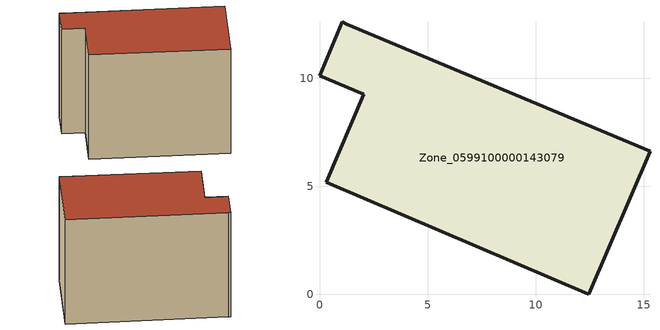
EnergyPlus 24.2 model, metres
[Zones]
Zone_0599100000143079
 floor ground (C_G): 15.29,6.63 12.47,0 0.32,5.2 2.05,9.27 0,10.13 1.06,12.63 1.27,12.5 z0
 wall outside (C_F): 0,10.13 2.05,9.27 0.32,5.2 12.47,0 15.29,6.63 1.27,12.5 1.06,12.63 0,10.13 z0:11.66
 roof outside (C_R): 0.32,5.2 12.47,0 15.29,6.63 1.27,12.5 1.06,12.63 0,10.13 2.05,9.27 z11.66
[BUILDING]
Pand.0599100000143079: North Axis=0; Terrain=City; Loads Convergence Tolerance Value=0.04; Temperature Convergence Tolerance Value=0.4; Solar Distribution=FullExterior; Maximum Number of Warmup Days=25; Minimum Number of Warmup Days=1
[Site:Location]
Rotterdam.The.Hague.AP_ZH_NLD Design_Conditions: Latitude=51.96; Longitude=4.45; Time Zone=1; Elevation=-4.5
[SITE:GROUNDTEMPERATURE:BUILDINGSURFACE]
18, 18, 18, 18, 18, 18, 18, 18, 18, 18, 18, 18
[MATERIAL] Thermal Absorptance=0.9; Solar Absorptance=0.7; Visible Absorptance=0.7
Name | Roughness | Thickness | Conductivity | Density | Specific Heat
G.TI.1946 | MediumSmooth | 0.15 | 1 | 540 | 1210
F.TI.1946 | Rough | 0.3 | 0.857143 | 1920 | 840
R.TI.1946 | MediumRough | 0.2 | 0.1 | 1500 | 1000
[CONSTRUCTION]
C_G: G.TI.1946
C_F: F.TI.1946
C_R: R.TI.1946
[ZONE]
Zone_0599100000143079: Type=1; Multiplier=1; Ceiling Height=Autocalculate; Volume=Autocalculate; Floor Area=autocalculate; Part of Total Floor Area=Yes
[ZONEINFILTRATION:DESIGNFLOWRATE]
Infil_Zone_0599100000143079: Zone or ZoneList or Space or SpaceList=Zone_0599100000143079; Schedule=AlwaysOn; Design Flow Rate Calculation Method=Flow/Area; Flow Rate per Floor Area=0.003; Constant Term Coefficient=1; Temperature Term Coefficient=0; Velocity Term Coefficient=0; Velocity Squared Term Coefficient=0
[HVACTEMPLATE:ZONE:IDEALLOADSAIRSYSTEM]
Zone_0599100000143079: Maximum Heating Supply Air Temperature=50; Minimum Cooling Supply Air Temperature=13; Maximum Heating Supply Air Humidity Ratio=0.0156; Minimum Cooling Supply Air Humidity Ratio=0.0077; Heating Limit=NoLimit; Cooling Limit=NoLimit; Dehumidification Control Type=ConstantSensibleHeatRatio; Cooling Sensible Heat Ratio=0.7; Dehumidification Setpoint=60; Humidification Control Type=None; Humidification Setpoint=30; Outdoor Air Method=None; Outdoor Air Flow Rate per Person=0.00944; Outdoor Air Flow Rate per Zone Floor Area=0; Outdoor Air Flow Rate per Zone=0; Demand Controlled Ventilation Type=None; Outdoor Air Economizer Type=NoEconomizer; Heat Recovery Type=None; Sensible Heat Recovery Effectiveness=0.7; Latent Heat Recovery Effectiveness=0.65
[ZONECONTROL:THERMOSTAT]
ThermostatControl_Zone_0599100000143079: Zone or ZoneList=Zone_0599100000143079; Control Type Schedule=DualSetpointControlType; Control 1=Thermostat_Zone_0599100000143079; Temperature Difference Between Cutout And Setpoint=0
[THERMOSTATSETPOINT:DUALSETPOINT]
Thermostat_Zone_0599100000143079: Heating Setpoint Temperature Schedule=HeatingSetpoint_Zone_0599100000143079; Cooling Setpoint Temperature Schedule=CoolingSetpoint_Zone_0599100000143079
[SCHEDULE:COMPACT]
HeatingSetpoint_Zone_0599100000143079: Through: 12/31, For: AllDays, Until: 24:00, 21
CoolingSetpoint_Zone_0599100000143079: Through: 12/31, For: AllDays, Until: 24:00, 24
DualSetpointControlType: Through: 12/31, For: AllDays, Until: 24:00, 4
AlwaysOn: Through: 12/31, For: AllDays, Until: 24:00, 1
